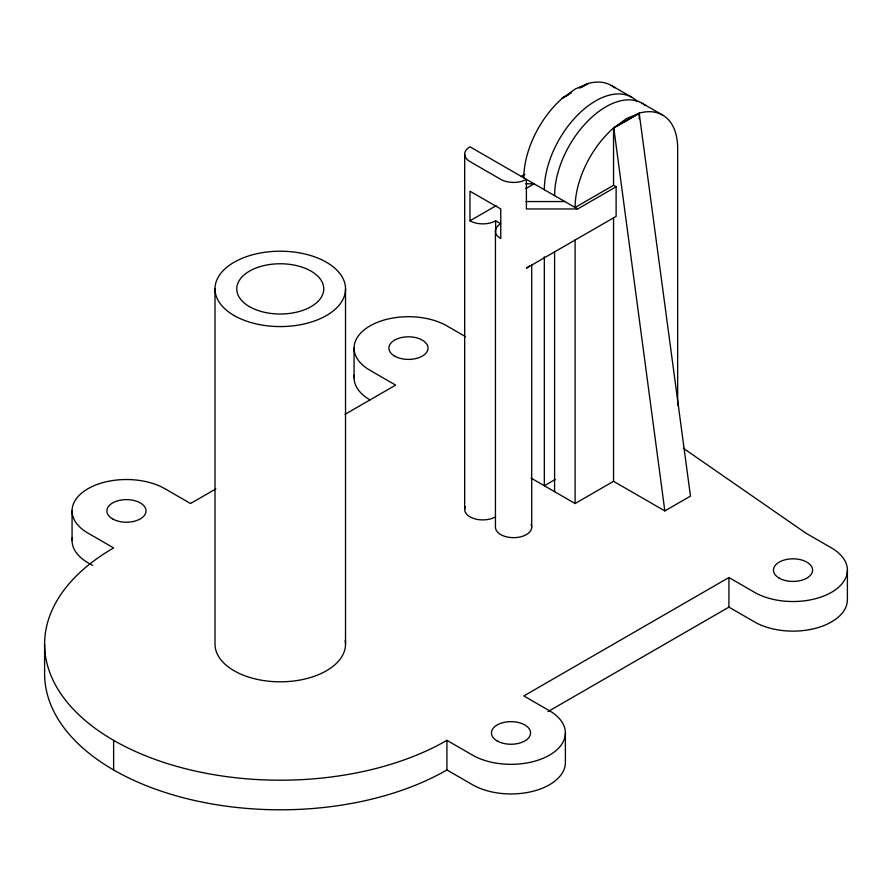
<?xml version="1.0" encoding="UTF-8"?>
<svg xmlns="http://www.w3.org/2000/svg" width="892" height="892" viewBox="0 0 892 892"><rect width="100%" height="100%" fill="white"/><g stroke="black" fill="none" stroke-linecap="round" stroke-linejoin="round"><path stroke-width="1.34" d="M677.652 405.403L677.652 148.273A72.508 41.868 -60 0 0 639.642 113.028L626.374 118.669L613.105 128.348A72.508 41.868 -60 0 0 575.095 207.479L613.551 185.28L616.116 186.762L616.116 216.366L526.392 268.169A18.13 10.47 0 0 0 529.268 266.006M571.315 92.879L561.993 98.254L568.104 95.054M579.477 88.163L587.917 83.614L582.086 86.981M521.263 176.404L524.864 174.319M613.551 185.28L613.551 128.024L639.196 113.217L690.464 496.119L664.83 510.915L613.551 481.312L575.095 503.523L531.063 478.09M613.551 128.024L639.475 113.384M469.984 220.803A18.13 10.47 0 0 0 495.618 220.803L500.747 223.769A18.13 10.47 0 0 0 500.747 238.565L500.747 208.962L469.984 191.2L469.984 220.803L496.097 205.729M525.767 188.602L534.074 183.797L525.767 183.797M577.659 208.962L469.984 146.801A18.13 10.47 0 0 0 469.984 161.597L500.747 179.359A18.13 10.47 0 0 0 526.392 179.359L526.392 208.962L577.659 208.962L616.116 186.762M215.875 488.894L190.542 503.523L164.897 488.716A54.39 31.398 0 0 0 87.985 488.716A54.39 31.398 0 0 0 87.985 533.126L113.63 547.922A235.666 136.063 0 0 0 113.63 740.349L113.63 769.952M344.97 414.356L395.635 385.11L370.002 370.303A54.39 31.398 0 0 1 370.002 325.903A54.39 31.398 0 0 1 446.914 325.903L465.557 336.663M555.192 479.483L544.332 485.761L544.332 256.796M683.372 448.275L805.833 533.126L831.467 547.922A54.39 31.398 0 0 1 831.467 592.333A54.39 31.398 0 0 1 754.554 592.333L728.92 577.525L523.827 695.938L549.461 710.746A54.39 31.398 0 0 1 549.461 755.145A54.39 31.398 0 0 1 472.548 755.145L446.914 740.349A235.666 136.063 0 0 1 113.63 740.349M547.956 711.615L728.92 607.129L754.554 621.936A54.39 31.398 0 0 0 813.827 628.737A54.39 31.398 0 0 0 847.4 599.725L847.4 570.122M526.046 201.559L564.848 201.559M611.354 85.476L631.859 97.317M642.117 103.238L662.633 115.079M92.645 565.417L87.985 562.729A54.39 31.398 0 0 1 72.263 537.798M44.6 644.136L44.6 673.739A235.666 136.063 0 0 0 190.085 799.444A235.666 136.063 0 0 0 446.914 769.952L472.548 784.748A54.39 31.398 0 0 0 531.822 791.561A54.39 31.398 0 0 0 565.394 762.548L565.394 732.945M613.83 128.18L664.83 510.915M728.92 577.525L728.92 607.129M639.196 113.217L639.196 118.781M613.551 217.659L613.551 481.312M575.095 239.859L575.095 503.523M554.59 251.611L554.59 491.682M531.699 264.935L531.699 527.205M495.618 220.803L495.618 231.574M495.439 231.162L495.439 527.205A18.13 10.47 0 0 0 515.933 537.575A18.13 10.47 0 0 0 531.075 524.496M464.676 154.193L464.676 509.443M446.914 740.349L446.914 769.952M354.068 348.103L354.068 377.706M345.527 288.897L345.527 644.136M215.005 288.897L215.005 644.136A65.261 37.676 0 0 0 283.466 681.767A65.261 37.676 0 0 0 345.215 640.445M72.062 510.915L72.062 540.519M554.59 195.638A72.508 41.868 -60 0 1 588.586 120.275A72.508 41.868 -60 0 1 645.496 105.591M614.733 87.829A72.508 41.868 -60 0 0 588.363 83.424L575.095 89.066L561.826 98.744A72.508 41.868 -60 0 0 523.827 177.876M544.332 189.717A72.508 41.868 -60 0 1 579.923 112.805A72.508 41.868 -60 0 1 637.289 101.576M495.618 516.836A18.13 10.47 0 0 1 473.741 518.508A18.13 10.47 0 0 1 465.29 506.734M370.002 399.906A54.39 31.398 0 0 1 354.28 374.975M234.117 315.534A65.261 37.676 0 0 0 343.308 298.642A65.261 37.676 0 0 0 263.374 252.492A65.261 37.676 0 0 0 234.117 315.534M249.504 306.658A43.507 25.121 0 0 0 322.291 295.397A43.507 25.121 0 0 0 269.005 264.623A43.507 25.121 0 0 0 249.504 306.658M497.156 740.94A19.579 11.306 0 0 0 529.915 735.867A19.579 11.306 0 0 0 505.942 722.029A19.579 11.306 0 0 0 497.156 740.94M112.604 518.91A19.579 11.306 0 0 0 145.351 513.848A19.579 11.306 0 0 0 121.379 499.999A19.579 11.306 0 0 0 112.604 518.91M394.61 356.098A19.579 11.306 0 0 0 427.368 351.024A19.579 11.306 0 0 0 403.385 337.187A19.579 11.306 0 0 0 394.61 356.098M779.173 578.116A19.579 11.306 0 0 0 811.932 573.054A19.579 11.306 0 0 0 787.948 559.206A19.579 11.306 0 0 0 779.173 578.116"/></g></svg>
